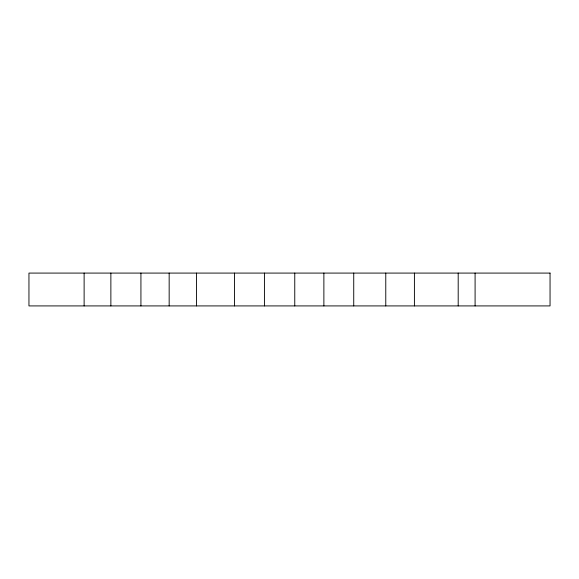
<?xml version="1.0" encoding="UTF-8"?>
<svg xmlns="http://www.w3.org/2000/svg" width="579" height="579" viewBox="0 0 579 579"><rect width="100%" height="100%" fill="white"/><g stroke="black" fill="none" stroke-linecap="round" stroke-linejoin="round"><path stroke-width="0.87" d="M475.091 273.085L475.091 305.915M458.192 273.085L458.192 305.915M414.412 273.085L414.412 305.915M385.773 273.085L385.773 305.915M353.733 273.085L353.733 305.915M323.878 273.085L323.878 305.915M294.762 273.085L294.762 305.915M264.429 273.085L264.429 305.915M234.502 273.085L234.502 305.915M196.52 273.085L196.52 305.915M169.162 273.085L169.162 305.915M140.929 273.085L140.929 305.915M110.871 273.085L110.871 305.915M84.121 273.085L84.121 305.915M550.05 273.085L28.95 273.085L28.95 305.915L550.05 305.915L550.05 273.085"/></g></svg>
